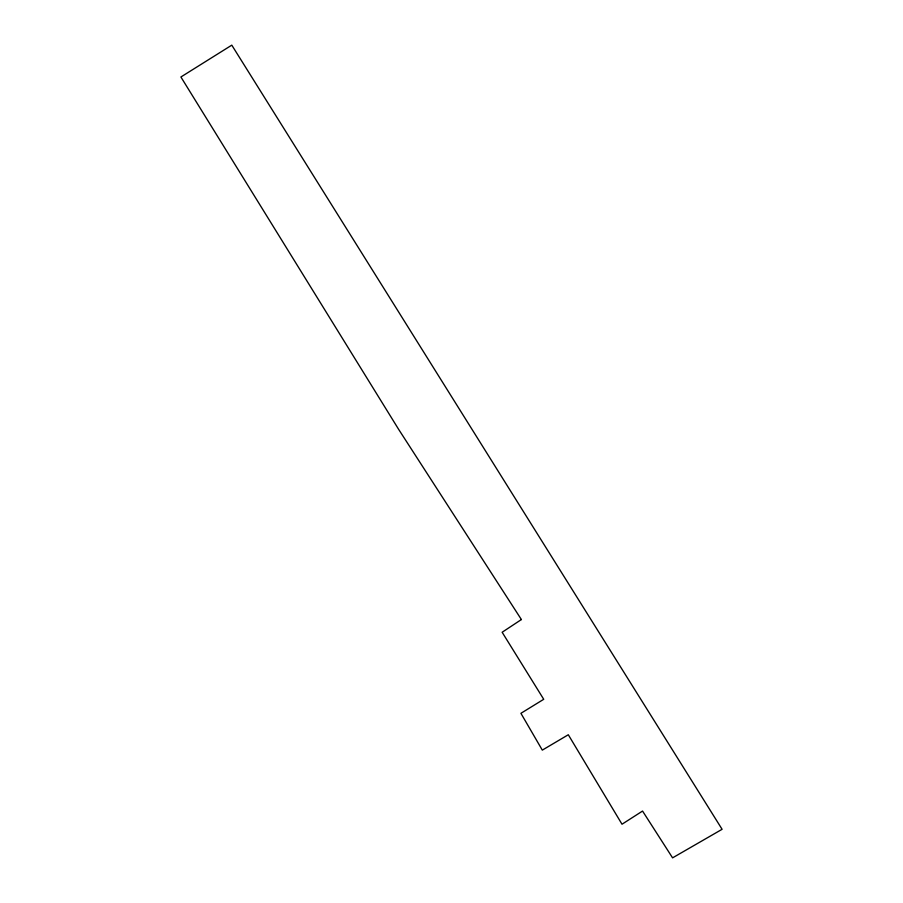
<?xml version="1.0" encoding="UTF-8"?>
<svg xmlns="http://www.w3.org/2000/svg" width="903" height="903" viewBox="0 0 903 903"><rect width="100%" height="100%" fill="white"/><g stroke="black" fill="none" stroke-linecap="round" stroke-linejoin="round"><path stroke-width="1.35" d="M521.392 619.548L502.147 632.258L543.719 699.294L520.918 713.314L542.308 750.122L568.303 734.749L622.009 824.225L642.552 811.052L672.577 857.85L722.095 829.293L231.789 45.15L180.905 76.992L398.607 429.297L521.392 619.548"/></g></svg>
